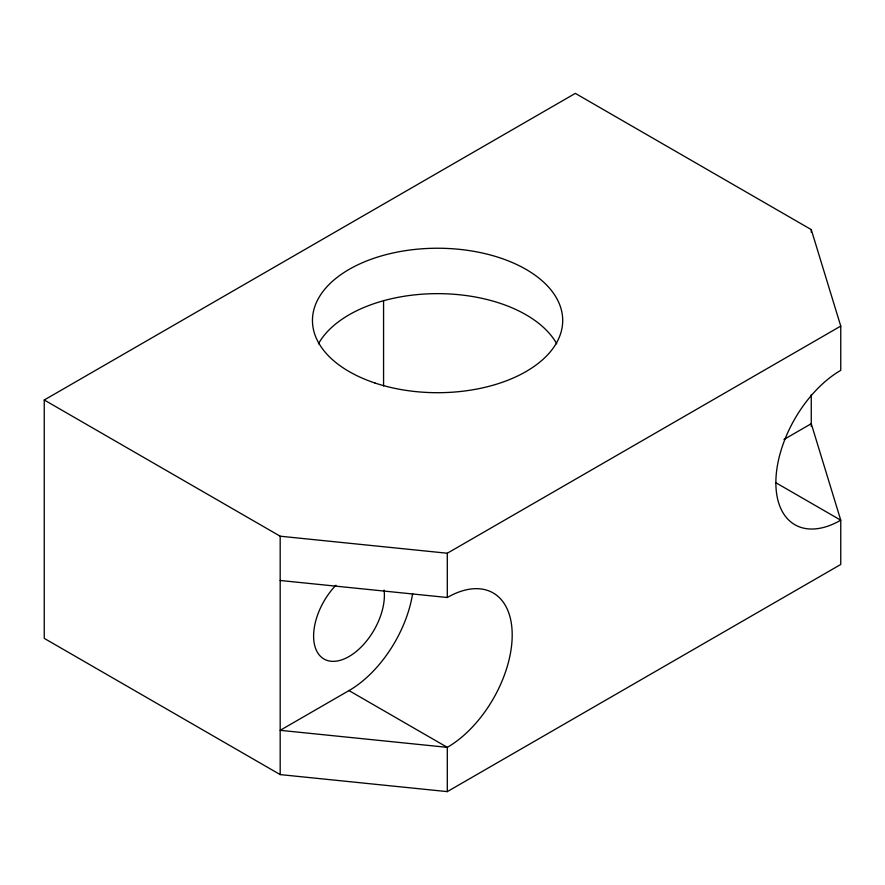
<?xml version="1.0" encoding="UTF-8"?>
<svg xmlns="http://www.w3.org/2000/svg" width="885" height="885" viewBox="0 0 885 885"><rect width="100%" height="100%" fill="white"/><g stroke="black" fill="none" stroke-linecap="round" stroke-linejoin="round"><path stroke-width="1.33" d="M44.25 399.998L575.327 93.379L811.257 229.602L840.75 326.089L840.75 370.35A91.752 52.978 -60 0 0 775.868 482.734A91.752 52.978 -60 0 0 840.75 520.192L840.75 564.464L447.301 791.621L280.18 774.596L44.25 638.373L44.25 399.998L280.18 536.21L447.301 553.236L840.75 326.089M412.631 593.569A91.752 52.978 -60 0 1 349 690.588L280.18 730.324L447.301 747.349A91.752 52.978 -60 0 0 512.194 634.965A91.752 52.978 -60 0 0 447.301 597.508L280.18 580.483M783.966 439.458L811.257 423.705L840.75 520.192L775.603 482.579M349 690.588L447.301 747.349L447.301 791.621M811.257 229.602L811.257 232.279M811.257 394.843L811.257 426.393M447.301 553.236L447.301 597.508M383.57 300.524L383.57 386.026M280.18 536.21L280.18 774.596M318.445 343.8A125.128 72.238 0 0 1 437.588 293.643A125.128 72.238 0 0 1 556.72 343.8M384.09 590.074A50.047 28.895 -60 0 1 356.489 651.283A50.047 28.895 -60 0 1 315.148 647.123A50.047 28.895 -60 0 1 335.935 585.228M375.019 383.028A125.128 72.238 0 0 0 562.705 320.47A125.128 72.238 0 0 0 375.019 257.911A125.128 72.238 0 0 0 375.019 383.028"/></g></svg>
